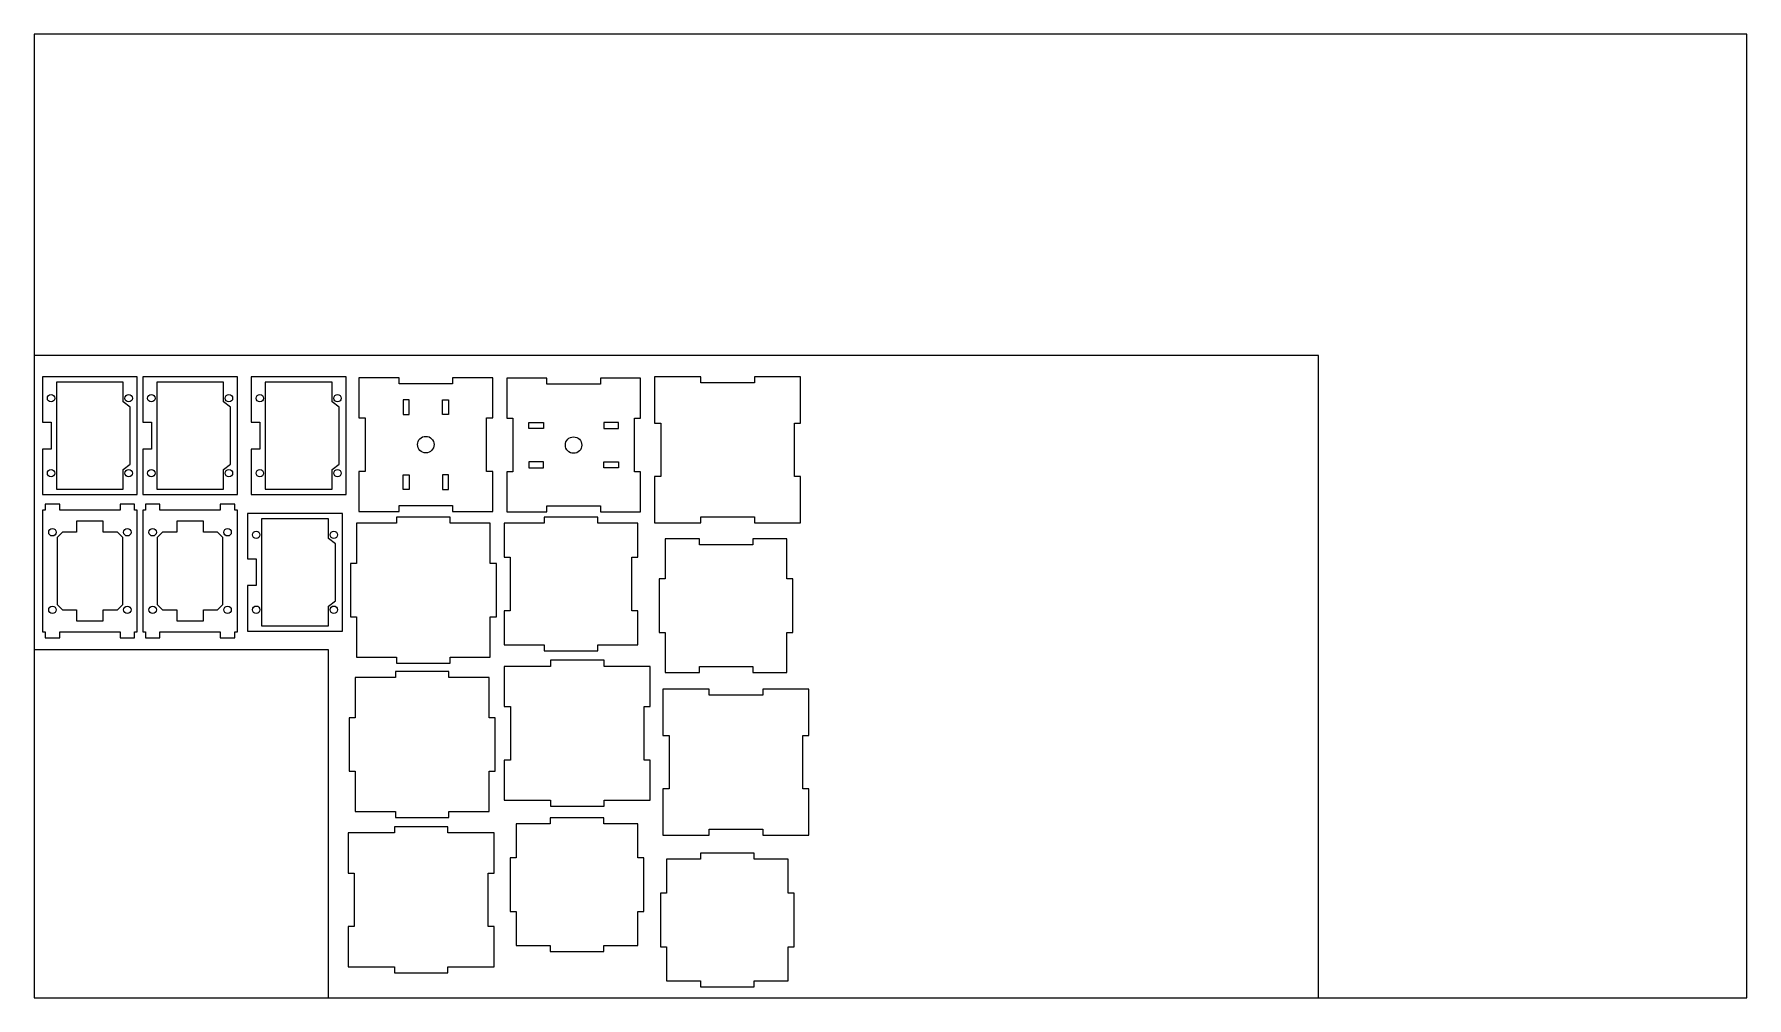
# Model space of a CAD drawing. Header units: inches. Extents: x 0 to 32, y 0 to 18.
import ezdxf

# ---------------------------------------------------------------- set-up
doc = ezdxf.new("R2010")
doc.units = ezdxf.units.IN
doc.header["$MEASUREMENT"] = 0
doc.layers.add('Default', color=18, linetype='Continuous')
doc.layers.add('Make2D$visible$lines', color=7, linetype='Continuous', true_color=0x000000)

msp = doc.modelspace()

# ---------------------------------------------------------------- linework, layer by layer
for points in [[(0, 0), (32, 0), (32, 18), (0, 18)], [(0, 0), (24, 0), (24, 12), (0, 12)], [(0, 0), (5.5, 0), (5.5, 6.5), (0, 6.5)]]:
    msp.add_lwpolyline(points, close=True)
at = {"color": 5}
for centre in [(0.314, 11.2), (1.764, 11.2), (2.188, 11.2), (3.638, 11.2), (4.217, 11.2), (5.667, 11.2), (0.314, 9.8), (1.764, 9.8), (2.188, 9.8), (3.638, 9.8), (4.217, 9.8), (5.667, 9.8), (4.148, 8.649), (5.598, 8.649), (4.148, 7.249), (5.598, 7.249)]:
    msp.add_circle(centre, 0.069, dxfattribs=at)
at = {"color": 1}
for centre in [(7.317, 10.334), (10.078, 10.325)]:
    msp.add_circle(centre, 0.154, dxfattribs=at)
at = {"layer": 'Default', "color": 7}
for p, q in [((1.88, 6.835, -0.014), (1.926, 6.835)), ((3.754, 6.835, -0.014), (3.799, 6.835))]:
    msp.add_line(p, q, dxfattribs=at)
at = {"layer": 'Default', "color": 4}
for points in [[(0.314, 10.75), (0.314, 10.25), (0.153, 10.25), (0.153, 9.4), (1.926, 9.4), (1.926, 11.6), (0.153, 11.6), (0.153, 10.75)], [(2.188, 10.75), (2.188, 10.25), (2.027, 10.25), (2.027, 9.4), (3.799, 9.4), (3.799, 11.6), (2.027, 11.6), (2.027, 10.75)], [(4.217, 10.75), (4.217, 10.25), (4.055, 10.25), (4.055, 9.4), (5.828, 9.4), (5.828, 11.6), (4.055, 11.6), (4.055, 10.75)], [(1.876, 6.721), (1.876, 6.835), (1.926, 6.835), (1.926, 9.107), (1.876, 9.107), (1.876, 9.221), (1.603, 9.221), (1.603, 9.107), (0.476, 9.107), (0.476, 9.221), (0.203, 9.221), (0.203, 9.107), (0.153, 9.107), (0.153, 6.835), (0.203, 6.835), (0.203, 6.721), (0.476, 6.721), (0.476, 6.835), (1.603, 6.835), (1.603, 6.721)], [(3.749, 6.721), (3.749, 6.835), (3.799, 6.835), (3.799, 9.107), (3.749, 9.107), (3.749, 9.221), (3.476, 9.221), (3.476, 9.107), (2.349, 9.107), (2.349, 9.221), (2.076, 9.221), (2.076, 9.107), (2.026, 9.107), (2.026, 6.835), (2.076, 6.835), (2.076, 6.721), (2.349, 6.721), (2.349, 6.835), (3.476, 6.835), (3.476, 6.721)], [(4.148, 8.199), (4.148, 7.699), (3.987, 7.699), (3.987, 6.849), (5.76, 6.849), (5.76, 9.049), (3.987, 9.049), (3.987, 8.199)]]:
    msp.add_lwpolyline(points, close=True, dxfattribs=at)
at = {"layer": 'Default', "color": 3}
for points in [[(13.457, 8.985), (13.457, 8.871), (14.321, 8.871), (14.321, 9.735), (14.207, 9.735), (14.207, 10.735), (14.321, 10.735), (14.321, 11.599), (13.457, 11.599), (13.457, 11.485), (12.457, 11.485), (12.457, 11.599), (11.593, 11.599), (11.593, 10.735), (11.707, 10.735), (11.707, 9.735), (11.593, 9.735), (11.593, 8.871), (12.457, 8.871), (12.457, 8.985)], [(7.771, 6.365), (8.521, 6.365), (8.521, 7.115), (8.635, 7.115), (8.635, 8.115), (8.521, 8.115), (8.521, 8.865), (7.771, 8.865), (7.771, 8.979), (6.771, 8.979), (6.771, 8.865), (6.021, 8.865), (6.021, 8.115), (5.907, 8.115), (5.907, 7.115), (6.021, 7.115), (6.021, 6.365), (6.771, 6.365), (6.771, 6.251), (7.771, 6.251)], [(9.531, 8.865), (8.895, 8.865), (8.781, 8.865), (8.781, 8.229), (8.895, 8.229), (8.895, 7.229), (8.781, 7.229), (8.781, 6.593), (8.895, 6.593), (9.531, 6.593), (9.531, 6.479), (10.531, 6.479), (10.531, 6.593), (11.167, 6.593), (11.281, 6.593), (11.281, 7.229), (11.167, 7.229), (11.167, 8.229), (11.281, 8.229), (11.281, 8.865), (11.167, 8.865), (10.531, 8.865), (10.531, 8.979), (9.531, 8.979)], [(14.064, 7.825), (14.064, 8.461), (14.064, 8.575), (13.428, 8.575), (13.428, 8.461), (12.428, 8.461), (12.428, 8.575), (11.792, 8.575), (11.792, 8.461), (11.792, 7.825), (11.678, 7.825), (11.678, 6.825), (11.792, 6.825), (11.792, 6.189), (11.792, 6.075), (12.428, 6.075), (12.428, 6.189), (13.428, 6.189), (13.428, 6.075), (14.064, 6.075), (14.064, 6.189), (14.064, 6.825), (14.178, 6.825), (14.178, 7.825)], [(7.749, 3.482), (8.499, 3.482), (8.499, 4.232), (8.613, 4.232), (8.613, 5.232), (8.499, 5.232), (8.499, 5.982), (7.749, 5.982), (7.749, 6.096), (6.749, 6.096), (6.749, 5.982), (5.999, 5.982), (5.999, 5.232), (5.885, 5.232), (5.885, 4.232), (5.999, 4.232), (5.999, 3.482), (6.749, 3.482), (6.749, 3.368), (7.749, 3.368)], [(10.648, 3.691), (10.762, 3.691), (11.512, 3.691), (11.512, 4.441), (11.398, 4.441), (11.398, 5.441), (11.512, 5.441), (11.512, 6.191), (10.762, 6.191), (10.648, 6.191), (10.648, 6.305), (9.648, 6.305), (9.648, 6.191), (9.534, 6.191), (8.784, 6.191), (8.784, 5.441), (8.898, 5.441), (8.898, 4.441), (8.784, 4.441), (8.784, 3.691), (9.534, 3.691), (9.648, 3.691), (9.648, 3.577), (10.648, 3.577)], [(13.612, 3.151), (13.612, 3.037), (14.476, 3.037), (14.476, 3.901), (14.362, 3.901), (14.362, 4.901), (14.476, 4.901), (14.476, 5.765), (13.612, 5.765), (13.612, 5.651), (12.612, 5.651), (12.612, 5.765), (11.748, 5.765), (11.748, 4.901), (11.862, 4.901), (11.862, 3.901), (11.748, 3.901), (11.748, 3.037), (12.612, 3.037), (12.612, 3.151)], [(9.641, 3.249), (9.005, 3.249), (9.005, 2.613), (8.891, 2.613), (8.891, 1.613), (9.005, 1.613), (9.005, 0.977), (9.641, 0.977), (9.641, 0.863), (10.641, 0.863), (10.641, 0.977), (11.277, 0.977), (11.277, 1.613), (11.391, 1.613), (11.391, 2.613), (11.277, 2.613), (11.277, 3.249), (10.641, 3.249), (10.641, 3.363), (9.641, 3.363)], [(7.73, 0.58), (7.844, 0.58), (8.594, 0.58), (8.594, 1.33), (8.48, 1.33), (8.48, 2.33), (8.594, 2.33), (8.594, 3.08), (7.844, 3.08), (7.73, 3.08), (7.73, 3.194), (6.73, 3.194), (6.73, 3.08), (6.616, 3.08), (5.866, 3.08), (5.866, 2.33), (5.98, 2.33), (5.98, 1.33), (5.866, 1.33), (5.866, 0.58), (6.616, 0.58), (6.73, 0.58), (6.73, 0.466), (7.73, 0.466)], [(14.086, 1.952), (14.086, 2.588), (13.45, 2.588), (13.45, 2.702), (12.45, 2.702), (12.45, 2.588), (11.814, 2.588), (11.814, 1.952), (11.7, 1.952), (11.7, 0.952), (11.814, 0.952), (11.814, 0.316), (12.45, 0.316), (12.45, 0.202), (13.45, 0.202), (13.45, 0.316), (14.086, 0.316), (14.086, 0.952), (14.2, 0.952), (14.2, 1.952)]]:
    msp.add_lwpolyline(points, close=True, dxfattribs=at)
at = {"layer": 'Default', "color": 5}
for points in [[(1.664, 11.131), (1.664, 11.5), (0.414, 11.5), (0.414, 9.5), (1.664, 9.5), (1.664, 9.869), (1.795, 9.969), (1.795, 11.031)], [(3.538, 11.131), (3.538, 11.5), (2.288, 11.5), (2.288, 9.5), (3.538, 9.5), (3.538, 9.869), (3.669, 9.969), (3.669, 11.031)], [(5.567, 11.131), (5.567, 11.5), (4.317, 11.5), (4.317, 9.5), (5.567, 9.5), (5.567, 9.869), (5.697, 9.969), (5.697, 11.031)], [(1.289, 8.696), (1.289, 8.902), (0.789, 8.902), (0.789, 8.696), (0.526, 8.696), (0.426, 8.596), (0.426, 7.346), (0.526, 7.246), (0.789, 7.246), (0.789, 7.041), (1.289, 7.041), (1.289, 7.246), (1.553, 7.246), (1.653, 7.346), (1.653, 8.596), (1.553, 8.696)], [(3.163, 8.696), (3.163, 8.902), (2.663, 8.902), (2.663, 8.696), (2.399, 8.696), (2.299, 8.596), (2.299, 7.346), (2.399, 7.246), (2.663, 7.246), (2.663, 7.041), (3.163, 7.041), (3.163, 7.246), (3.426, 7.246), (3.526, 7.346), (3.526, 8.596), (3.426, 8.696)], [(5.498, 8.58), (5.498, 8.949), (4.248, 8.949), (4.248, 6.949), (5.498, 6.949), (5.498, 7.318), (5.629, 7.418), (5.629, 8.48)]]:
    msp.add_lwpolyline(points, close=True, dxfattribs=at)
for centre in [(0.339, 8.696), (1.739, 8.696), (2.213, 8.696), (3.613, 8.696), (0.339, 7.246), (1.739, 7.246), (2.213, 7.246), (3.613, 7.246)]:
    msp.add_circle(centre, 0.069, dxfattribs=at)
at = {"layer": 'Make2D$visible$lines', "color": 3}
for points in [[(7.817, 11.47), (6.817, 11.47), (6.817, 11.584), (6.067, 11.584), (6.067, 10.834), (6.181, 10.834), (6.181, 9.834), (6.067, 9.834), (6.067, 9.084), (6.817, 9.084), (6.817, 9.198), (7.817, 9.198), (7.817, 9.084), (8.567, 9.084), (8.567, 9.834), (8.453, 9.834), (8.453, 10.834), (8.567, 10.834), (8.567, 11.584), (7.817, 11.584)], [(11.214, 9.825), (11.214, 10.825), (11.328, 10.825), (11.328, 11.575), (10.578, 11.575), (10.578, 11.461), (9.578, 11.461), (9.578, 11.575), (8.828, 11.575), (8.828, 10.825), (8.942, 10.825), (8.942, 9.825), (8.828, 9.825), (8.828, 9.075), (9.578, 9.075), (9.578, 9.189), (10.578, 9.189), (10.578, 9.075), (11.328, 9.075), (11.328, 9.825)]]:
    msp.add_lwpolyline(points, close=True, dxfattribs=at)
at = {"layer": 'Make2D$visible$lines', "color": 1}
for points in [[(6.893, 11.171), (6.893, 10.898), (7.007, 10.898), (7.007, 11.171)], [(7.741, 11.171), (7.741, 10.898), (7.627, 10.898), (7.627, 11.171)], [(9.242, 10.749), (9.515, 10.749), (9.515, 10.635), (9.242, 10.635)], [(10.915, 10.749), (10.642, 10.749), (10.642, 10.635), (10.915, 10.635)], [(9.242, 9.901), (9.515, 9.901), (9.515, 10.015), (9.242, 10.015)], [(10.915, 9.901), (10.642, 9.901), (10.642, 10.015), (10.915, 10.015)], [(6.893, 9.498), (6.893, 9.771), (7.007, 9.771), (7.007, 9.498)], [(7.741, 9.498), (7.741, 9.771), (7.627, 9.771), (7.627, 9.498)]]:
    msp.add_lwpolyline(points, close=True, dxfattribs=at)

doc.saveas('drawing.dxf')
